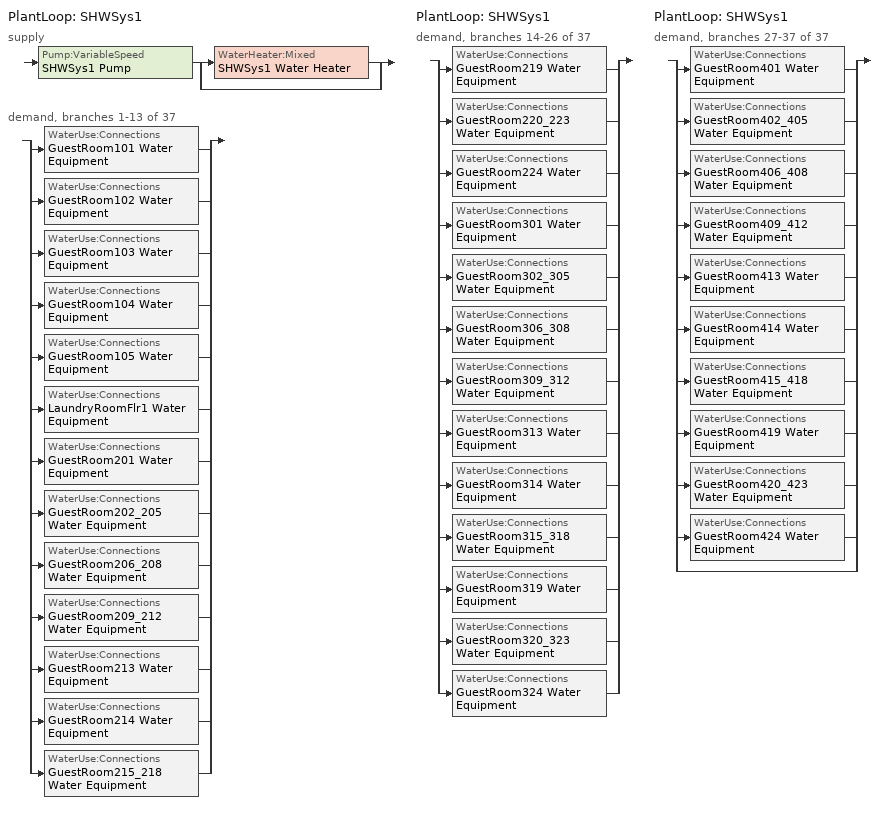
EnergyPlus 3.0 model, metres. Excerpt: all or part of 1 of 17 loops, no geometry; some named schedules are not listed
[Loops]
PlantLoop 'SHWSys1'
 supply: Pump:VariableSpeed 'SHWSys1 Pump' > split
  | WaterHeater:Mixed 'SHWSys1 Water Heater'
  | bypass
 demand, branches 1-13 of 37: split
  | WaterUse:Connections 'GuestRoom101 Water Equipment'
  | WaterUse:Connections 'GuestRoom102 Water Equipment'
  | WaterUse:Connections 'GuestRoom103 Water Equipment'
  | WaterUse:Connections 'GuestRoom104 Water Equipment'
  | WaterUse:Connections 'GuestRoom105 Water Equipment'
  | WaterUse:Connections 'LaundryRoomFlr1 Water Equipment'
  | WaterUse:Connections 'GuestRoom201 Water Equipment'
  | WaterUse:Connections 'GuestRoom202_205 Water Equipment'
  | WaterUse:Connections 'GuestRoom206_208 Water Equipment'
  | WaterUse:Connections 'GuestRoom209_212 Water Equipment'
  | WaterUse:Connections 'GuestRoom213 Water Equipment'
  | WaterUse:Connections 'GuestRoom214 Water Equipment'
  | WaterUse:Connections 'GuestRoom215_218 Water Equipment'
PlantLoop 'SHWSys1'
 demand, branches 14-26 of 37: split
  | WaterUse:Connections 'GuestRoom219 Water Equipment'
  | WaterUse:Connections 'GuestRoom220_223 Water Equipment'
  | WaterUse:Connections 'GuestRoom224 Water Equipment'
  | WaterUse:Connections 'GuestRoom301 Water Equipment'
  | WaterUse:Connections 'GuestRoom302_305 Water Equipment'
  | WaterUse:Connections 'GuestRoom306_308 Water Equipment'
  | WaterUse:Connections 'GuestRoom309_312 Water Equipment'
  | WaterUse:Connections 'GuestRoom313 Water Equipment'
  | WaterUse:Connections 'GuestRoom314 Water Equipment'
  | WaterUse:Connections 'GuestRoom315_318 Water Equipment'
  | WaterUse:Connections 'GuestRoom319 Water Equipment'
  | WaterUse:Connections 'GuestRoom320_323 Water Equipment'
  | WaterUse:Connections 'GuestRoom324 Water Equipment'
PlantLoop 'SHWSys1'
 demand, branches 27-37 of 37: split
  | WaterUse:Connections 'GuestRoom401 Water Equipment'
  | WaterUse:Connections 'GuestRoom402_405 Water Equipment'
  | WaterUse:Connections 'GuestRoom406_408 Water Equipment'
  | WaterUse:Connections 'GuestRoom409_412 Water Equipment'
  | WaterUse:Connections 'GuestRoom413 Water Equipment'
  | WaterUse:Connections 'GuestRoom414 Water Equipment'
  | WaterUse:Connections 'GuestRoom415_418 Water Equipment'
  | WaterUse:Connections 'GuestRoom419 Water Equipment'
  | WaterUse:Connections 'GuestRoom420_423 Water Equipment'
  | WaterUse:Connections 'GuestRoom424 Water Equipment'
  | bypass
[WaterUse:Connections]
Name | Water Use Equipment 1
GuestRoom101 Water Equipment | GuestRoom101 Water Equipment
GuestRoom102 Water Equipment | GuestRoom102 Water Equipment
GuestRoom103 Water Equipment | GuestRoom103 Water Equipment
GuestRoom104 Water Equipment | GuestRoom104 Water Equipment
GuestRoom105 Water Equipment | GuestRoom105 Water Equipment
LaundryRoomFlr1 Water Equipment | LaundryRoomFlr1 Water Equipment
GuestRoom201 Water Equipment | GuestRoom201 Water Equipment
GuestRoom202_205 Water Equipment | GuestRoom202_205 Water Equipment
GuestRoom206_208 Water Equipment | GuestRoom206_208 Water Equipment
GuestRoom209_212 Water Equipment | GuestRoom209_212 Water Equipment
GuestRoom213 Water Equipment | GuestRoom213 Water Equipment
GuestRoom214 Water Equipment | GuestRoom214 Water Equipment
GuestRoom215_218 Water Equipment | GuestRoom215_218 Water Equipment
GuestRoom219 Water Equipment | GuestRoom219 Water Equipment
GuestRoom220_223 Water Equipment | GuestRoom220_223 Water Equipment
GuestRoom224 Water Equipment | GuestRoom224 Water Equipment
GuestRoom301 Water Equipment | GuestRoom301 Water Equipment
GuestRoom302_305 Water Equipment | GuestRoom302_305 Water Equipment
GuestRoom306_308 Water Equipment | GuestRoom306_308 Water Equipment
GuestRoom309_312 Water Equipment | GuestRoom309_312 Water Equipment
GuestRoom313 Water Equipment | GuestRoom313 Water Equipment
GuestRoom314 Water Equipment | GuestRoom314 Water Equipment
GuestRoom315_318 Water Equipment | GuestRoom315_318 Water Equipment
GuestRoom319 Water Equipment | GuestRoom319 Water Equipment
GuestRoom320_323 Water Equipment | GuestRoom320_323 Water Equipment
GuestRoom324 Water Equipment | GuestRoom324 Water Equipment
GuestRoom401 Water Equipment | GuestRoom401 Water Equipment
GuestRoom402_405 Water Equipment | GuestRoom402_405 Water Equipment
GuestRoom406_408 Water Equipment | GuestRoom406_408 Water Equipment
GuestRoom409_412 Water Equipment | GuestRoom409_412 Water Equipment
GuestRoom413 Water Equipment | GuestRoom413 Water Equipment
GuestRoom414 Water Equipment | GuestRoom414 Water Equipment
GuestRoom415_418 Water Equipment | GuestRoom415_418 Water Equipment
GuestRoom419 Water Equipment | GuestRoom419 Water Equipment
GuestRoom420_423 Water Equipment | GuestRoom420_423 Water Equipment
GuestRoom424 Water Equipment | GuestRoom424 Water Equipment
[WaterUse:Equipment]
Name | Peak Flow Rate {m3/s} | Flow Rate Fraction Schedule | Target Temperature Schedule | Hot Water Supply Temperature Schedule Name  {C} | Zone | Sensible Fraction Schedule | Latent Fraction Schedule
GuestRoom101 Water Equipment | 2.89E-6 | GUESTROOM_SWH_SCH | GuestRoom101 Water Equipment Temp Sched | GuestRoom101 Water Equipment Hot Supply Temp Sched | GuestRoom101 | GuestRoom101 Water Equipment Sensible fract sched | GuestRoom101 Water Equipment Latent fract sched
GuestRoom102 Water Equipment | 2.89E-6 | GUESTROOM_SWH_SCH | GuestRoom102 Water Equipment Temp Sched | GuestRoom102 Water Equipment Hot Supply Temp Sched | GuestRoom102 | GuestRoom102 Water Equipment Sensible fract sched | GuestRoom102 Water Equipment Latent fract sched
GuestRoom103 Water Equipment | 2.89E-6 | GUESTROOM_SWH_SCH | GuestRoom103 Water Equipment Temp Sched | GuestRoom103 Water Equipment Hot Supply Temp Sched | GuestRoom103 | GuestRoom103 Water Equipment Sensible fract sched | GuestRoom103 Water Equipment Latent fract sched
GuestRoom104 Water Equipment | 2.89E-6 | GUESTROOM_SWH_SCH | GuestRoom104 Water Equipment Temp Sched | GuestRoom104 Water Equipment Hot Supply Temp Sched | GuestRoom104 | GuestRoom104 Water Equipment Sensible fract sched | GuestRoom104 Water Equipment Latent fract sched
GuestRoom105 Water Equipment | 2.89E-6 | GUESTROOM_SWH_SCH | GuestRoom105 Water Equipment Temp Sched | GuestRoom105 Water Equipment Hot Supply Temp Sched | GuestRoom105 | GuestRoom105 Water Equipment Sensible fract sched | GuestRoom105 Water Equipment Latent fract sched
LaundryRoomFlr1 Water Equipment | 0.0001093 | LAUNDRYROOM_SWH_SCH | LaundryRoomFlr1 Water Equipment Temp Sched | LaundryRoomFlr1 Water Equipment Hot Supply Temp Sched | LaundryRoomFlr1 | LaundryRoomFlr1 Water Equipment Sensible fract sched | LaundryRoomFlr1 Water Equipment Latent fract sched
GuestRoom201 Water Equipment | 2.89E-6 | GUESTROOM_SWH_SCH | GuestRoom201 Water Equipment Temp Sched | GuestRoom201 Water Equipment Hot Supply Temp Sched | GuestRoom201 | GuestRoom201 Water Equipment Sensible fract sched | GuestRoom201 Water Equipment Latent fract sched
GuestRoom202_205 Water Equipment | 1.156E-5 | GUESTROOM_SWH_SCH | GuestRoom202_205 Water Equipment Temp Sched | GuestRoom202_205 Water Equipment Hot Supply Temp Sched | GuestRoom202_205 | GuestRoom202_205 Water Equipment Sensible fract sched | GuestRoom202_205 Water Equipment Latent fract sched
GuestRoom206_208 Water Equipment | 8.67E-6 | GUESTROOM_SWH_SCH | GuestRoom206_208 Water Equipment Temp Sched | GuestRoom206_208 Water Equipment Hot Supply Temp Sched | GuestRoom206_208 | GuestRoom206_208 Water Equipment Sensible fract sched | GuestRoom206_208 Water Equipment Latent fract sched
GuestRoom209_212 Water Equipment | 1.156E-5 | GUESTROOM_SWH_SCH | GuestRoom209_212 Water Equipment Temp Sched | GuestRoom209_212 Water Equipment Hot Supply Temp Sched | GuestRoom209_212 | GuestRoom209_212 Water Equipment Sensible fract sched | GuestRoom209_212 Water Equipment Latent fract sched
GuestRoom213 Water Equipment | 2.89E-6 | GUESTROOM_SWH_SCH | GuestRoom213 Water Equipment Temp Sched | GuestRoom213 Water Equipment Hot Supply Temp Sched | GuestRoom213 | GuestRoom213 Water Equipment Sensible fract sched | GuestRoom213 Water Equipment Latent fract sched
GuestRoom214 Water Equipment | 2.89E-6 | GUESTROOM_SWH_SCH | GuestRoom214 Water Equipment Temp Sched | GuestRoom214 Water Equipment Hot Supply Temp Sched | GuestRoom214 | GuestRoom214 Water Equipment Sensible fract sched | GuestRoom214 Water Equipment Latent fract sched
GuestRoom215_218 Water Equipment | 1.156E-5 | GUESTROOM_SWH_SCH | GuestRoom215_218 Water Equipment Temp Sched | GuestRoom215_218 Water Equipment Hot Supply Temp Sched | GuestRoom215_218 | GuestRoom215_218 Water Equipment Sensible fract sched | GuestRoom215_218 Water Equipment Latent fract sched
GuestRoom219 Water Equipment | 2.89E-6 | GUESTROOM_SWH_SCH | GuestRoom219 Water Equipment Temp Sched | GuestRoom219 Water Equipment Hot Supply Temp Sched | GuestRoom219 | GuestRoom219 Water Equipment Sensible fract sched | GuestRoom219 Water Equipment Latent fract sched
GuestRoom220_223 Water Equipment | 1.156E-5 | GUESTROOM_SWH_SCH | GuestRoom220_223 Water Equipment Temp Sched | GuestRoom220_223 Water Equipment Hot Supply Temp Sched | GuestRoom220_223 | GuestRoom220_223 Water Equipment Sensible fract sched | GuestRoom220_223 Water Equipment Latent fract sched
GuestRoom224 Water Equipment | 2.89E-6 | GUESTROOM_SWH_SCH | GuestRoom224 Water Equipment Temp Sched | GuestRoom224 Water Equipment Hot Supply Temp Sched | GuestRoom224 | GuestRoom224 Water Equipment Sensible fract sched | GuestRoom224 Water Equipment Latent fract sched
GuestRoom301 Water Equipment | 2.89E-6 | GUESTROOM_SWH_SCH | GuestRoom301 Water Equipment Temp Sched | GuestRoom301 Water Equipment Hot Supply Temp Sched | GuestRoom301 | GuestRoom301 Water Equipment Sensible fract sched | GuestRoom301 Water Equipment Latent fract sched
GuestRoom302_305 Water Equipment | 1.156E-5 | GUESTROOM_SWH_SCH | GuestRoom302_305 Water Equipment Temp Sched | GuestRoom302_305 Water Equipment Hot Supply Temp Sched | GuestRoom302_305 | GuestRoom302_305 Water Equipment Sensible fract sched | GuestRoom302_305 Water Equipment Latent fract sched
GuestRoom306_308 Water Equipment | 8.67E-6 | GUESTROOM_SWH_SCH | GuestRoom306_308 Water Equipment Temp Sched | GuestRoom306_308 Water Equipment Hot Supply Temp Sched | GuestRoom306_308 | GuestRoom306_308 Water Equipment Sensible fract sched | GuestRoom306_308 Water Equipment Latent fract sched
GuestRoom309_312 Water Equipment | 1.156E-5 | GUESTROOM_SWH_SCH | GuestRoom309_312 Water Equipment Temp Sched | GuestRoom309_312 Water Equipment Hot Supply Temp Sched | GuestRoom309_312 | GuestRoom309_312 Water Equipment Sensible fract sched | GuestRoom309_312 Water Equipment Latent fract sched
GuestRoom313 Water Equipment | 2.89E-6 | GUESTROOM_SWH_SCH | GuestRoom313 Water Equipment Temp Sched | GuestRoom313 Water Equipment Hot Supply Temp Sched | GuestRoom313 | GuestRoom313 Water Equipment Sensible fract sched | GuestRoom313 Water Equipment Latent fract sched
GuestRoom314 Water Equipment | 2.89E-6 | GUESTROOM_SWH_SCH | GuestRoom314 Water Equipment Temp Sched | GuestRoom314 Water Equipment Hot Supply Temp Sched | GuestRoom314 | GuestRoom314 Water Equipment Sensible fract sched | GuestRoom314 Water Equipment Latent fract sched
GuestRoom315_318 Water Equipment | 1.156E-5 | GUESTROOM_SWH_SCH | GuestRoom315_318 Water Equipment Temp Sched | GuestRoom315_318 Water Equipment Hot Supply Temp Sched | GuestRoom315_318 | GuestRoom315_318 Water Equipment Sensible fract sched | GuestRoom315_318 Water Equipment Latent fract sched
GuestRoom319 Water Equipment | 2.89E-6 | GUESTROOM_SWH_SCH | GuestRoom319 Water Equipment Temp Sched | GuestRoom319 Water Equipment Hot Supply Temp Sched | GuestRoom319 | GuestRoom319 Water Equipment Sensible fract sched | GuestRoom319 Water Equipment Latent fract sched
GuestRoom320_323 Water Equipment | 1.156E-5 | GUESTROOM_SWH_SCH | GuestRoom320_323 Water Equipment Temp Sched | GuestRoom320_323 Water Equipment Hot Supply Temp Sched | GuestRoom320_323 | GuestRoom320_323 Water Equipment Sensible fract sched | GuestRoom320_323 Water Equipment Latent fract sched
GuestRoom324 Water Equipment | 2.89E-6 | GUESTROOM_SWH_SCH | GuestRoom324 Water Equipment Temp Sched | GuestRoom324 Water Equipment Hot Supply Temp Sched | GuestRoom324 | GuestRoom324 Water Equipment Sensible fract sched | GuestRoom324 Water Equipment Latent fract sched
GuestRoom401 Water Equipment | 2.89E-6 | GUESTROOM_SWH_SCH | GuestRoom401 Water Equipment Temp Sched | GuestRoom401 Water Equipment Hot Supply Temp Sched | GuestRoom401 | GuestRoom401 Water Equipment Sensible fract sched | GuestRoom401 Water Equipment Latent fract sched
GuestRoom402_405 Water Equipment | 1.156E-5 | GUESTROOM_SWH_SCH | GuestRoom402_405 Water Equipment Temp Sched | GuestRoom402_405 Water Equipment Hot Supply Temp Sched | GuestRoom402_405 | GuestRoom402_405 Water Equipment Sensible fract sched | GuestRoom402_405 Water Equipment Latent fract sched
GuestRoom406_408 Water Equipment | 8.67E-6 | GUESTROOM_SWH_SCH | GuestRoom406_408 Water Equipment Temp Sched | GuestRoom406_408 Water Equipment Hot Supply Temp Sched | GuestRoom406_408 | GuestRoom406_408 Water Equipment Sensible fract sched | GuestRoom406_408 Water Equipment Latent fract sched
GuestRoom409_412 Water Equipment | 1.156E-5 | GUESTROOM_SWH_SCH | GuestRoom409_412 Water Equipment Temp Sched | GuestRoom409_412 Water Equipment Hot Supply Temp Sched | GuestRoom409_412 | GuestRoom409_412 Water Equipment Sensible fract sched | GuestRoom409_412 Water Equipment Latent fract sched
GuestRoom413 Water Equipment | 2.89E-6 | GUESTROOM_SWH_SCH | GuestRoom413 Water Equipment Temp Sched | GuestRoom413 Water Equipment Hot Supply Temp Sched | GuestRoom413 | GuestRoom413 Water Equipment Sensible fract sched | GuestRoom413 Water Equipment Latent fract sched
GuestRoom414 Water Equipment | 2.89E-6 | GUESTROOM_SWH_SCH | GuestRoom414 Water Equipment Temp Sched | GuestRoom414 Water Equipment Hot Supply Temp Sched | GuestRoom414 | GuestRoom414 Water Equipment Sensible fract sched | GuestRoom414 Water Equipment Latent fract sched
GuestRoom415_418 Water Equipment | 1.156E-5 | GUESTROOM_SWH_SCH | GuestRoom415_418 Water Equipment Temp Sched | GuestRoom415_418 Water Equipment Hot Supply Temp Sched | GuestRoom415_418 | GuestRoom415_418 Water Equipment Sensible fract sched | GuestRoom415_418 Water Equipment Latent fract sched
GuestRoom419 Water Equipment | 2.89E-6 | GUESTROOM_SWH_SCH | GuestRoom419 Water Equipment Temp Sched | GuestRoom419 Water Equipment Hot Supply Temp Sched | GuestRoom419 | GuestRoom419 Water Equipment Sensible fract sched | GuestRoom419 Water Equipment Latent fract sched
GuestRoom420_423 Water Equipment | 1.156E-5 | GUESTROOM_SWH_SCH | GuestRoom420_423 Water Equipment Temp Sched | GuestRoom420_423 Water Equipment Hot Supply Temp Sched | GuestRoom420_423 | GuestRoom420_423 Water Equipment Sensible fract sched | GuestRoom420_423 Water Equipment Latent fract sched
GuestRoom424 Water Equipment | 2.89E-6 | GUESTROOM_SWH_SCH | GuestRoom424 Water Equipment Temp Sched | GuestRoom424 Water Equipment Hot Supply Temp Sched | GuestRoom424 | GuestRoom424 Water Equipment Sensible fract sched | GuestRoom424 Water Equipment Latent fract sched
[PlantLoop]
SHWSys1: Fluid Type {WATER}=Water; Loop Equipment Operation Scheme=SHWSys1 Loop Operation Scheme List; Maximum Loop Temperature {C}=60; Minimum Loop Temperature {C}=10; Maximum Loop Flow Rate {m3/s}=AUTOSIZE; Minimum Loop Flow Rate {m3/s}=0; Loop Volume {m3}=AUTOSIZE; Load Distribution Scheme {OPTIMAL | SEQUENTIAL}=Optimal
[Sizing:Plant]
SHWSys1: Loop Type {COOLING | HEATING}=Heating; Design Loop Exit Temperature {C}=60; Design Loop Temperature Difference {C}=5
[SetpointManager:Scheduled]
SHWSys1 Loop Setpoint Manager: Control Variable {TEMP}=Temperature; Schedule=SHWSys1-Loop-Temp-Schedule; Setpoint Node=SHWSys1 Supply Outlet Node
[PlantEquipmentOperationSchemes]
SHWSys1 Loop Operation Scheme List: Control Scheme 1 Object Type {*******}=PlantEquipmentOperation:HeatingLoad; Control Scheme 1=SHWSys1 Operation Scheme; Control Scheme 1 Schedule=PlantOnSched
[PlantEquipmentOperation:HeatingLoad]
SHWSys1 Operation Scheme: Load Range 1 Lower Limit {W}=0; Load Range 1 Upper Limit {W}=1000000000000000; Priority Control 1 Equipment List=SHWSys1 Equipment List
[PlantEquipmentList]
SHWSys1 Equipment List: SHWSys1 Water Heater
[Pump:VariableSpeed]
SHWSys1 Pump: Rated Flow Rate {m3/s}=AUTOSIZE; Rated Pump Head {Pa} [179352 Pa = 60 ft]=179352; Rated Power Consumption {W}=AUTOSIZE; Motor Efficiency=0.9; Fraction of Motor Inefficiencies to Fluid Stream=0; Coefficient 1 of the Part Load Performance Curve=0; Coefficient 2 of the Part Load Performance Curve=1; Coefficient 3 of the Part Load Performance Curve=0; Coefficient 4 of the Part Load Performance Curve=0; Minimum Flow Rate {m3/s}=0; Pump Control Type {Continuous | Intermittent}=Intermittent
[WaterHeater:Mixed]
SHWSys1 Water Heater: Tank Volume {m3}=2; Setpoint Temperature Schedule=SHWSys1 Water Heater Setpoint Temperature Schedule Name; Deadband Temperature Difference {deltaC}=2; Maximum Temperature Limit {C}=82.2222; Heater Control Type {Cycle | Modulate}=Cycle; Heater Maximum Capacity {W}=845000; Heater Fuel Type=NATURALGAS; Heater Thermal Efficiency=0.8; Off Cycle Parasitic Fuel Consumption Rate {W}=20; Off Cycle Parasitic Fuel Type=NATURALGAS; Off Cycle Parasitic Heat Fraction To Tank=0.8; On Cycle Parasitic Fuel Type=NATURALGAS; Ambient Temperature Indicator {Schedule | Zone | Outdoors}=SCHEDULE; Ambient Temperature Schedule=SHWSys1 Water Heater Ambient Temperature Schedule Name; Off Cycle Loss Coefficient to Ambient Temperature {W/K}=6; On Cycle Loss Coefficient to Ambient Temperature {W/K}=6; Use Side Effectiveness=1; Source Side Effectiveness=1; Use Side Design Flow Rate=AUTOSIZE; Source Side Design Flow Rate=AUTOSIZE; Indirect Water Heater Recovery Time=1.5
[SCHEDULE:COMPACT]
GuestRoom_SWH_Sch: Fraction, Through: 12/31, For: Weekdays, Until: 01:00, 0.2, Until: 04:00, 0.15, Until: 05:00, 0.2, Until: 06:00, 0.35, Until: 07:00, 0.6, Until: 08:00, 0.8, Until: 09:00, 0.55, Until: 10:00, 0.4, Until: 11:00, 0.3, Until: 17:00, 0.2, Until: 18:00, 0.3, Until: 19:00, 0.55, Until: 21:00, 0.4, Until: 22:00, 0.6, Until: 23:00, 0.45, Until: 24:00, 0.25, For: AllOtherDays, Until: 01:00, 0.2, Until: 04:00, 0.15, Until: 05:00, 0.2, Until: 06:00, 0.25, Until: 07:00, 0.35, Until: 08:00, 0.6, Until: 09:00, 0.8, Until: 10:00, 0.55, Until: 11:00, 0.4, Until: 12:00, 0.3, Until: 17:00, 0.2, Until: 18:00, 0.25, Until: 19:00, 0.3, Until: 22:00, 0.4, Until: 23:00, 0.6, Until: 24:00, 0.35
LaundryRoom_SWH_Sch: Fraction, Through: 12/31, For: AllDays, Until: 08:00, 0, Until: 16:00, 1, Until: 24:00, 0
[Schedule:Compact]
GuestRoom101 Water Equipment Latent fract sched; GuestRoom102 Water Equipment Latent fract sched; GuestRoom103 Water Equipment Latent fract sched; GuestRoom104 Water Equipment Latent fract sched; GuestRoom105 Water Equipment Latent fract sched; LaundryRoomFlr1 Water Equipment Latent fract sched; GuestRoom201 Water Equipment Latent fract sched; GuestRoom202_205 Water Equipment Latent fract sched; GuestRoom206_208 Water Equipment Latent fract sched; GuestRoom209_212 Water Equipment Latent fract sched; GuestRoom213 Water Equipment Latent fract sched; GuestRoom214 Water Equipment Latent fract sched; GuestRoom215_218 Water Equipment Latent fract sched; GuestRoom219 Water Equipment Latent fract sched; GuestRoom220_223 Water Equipment Latent fract sched; GuestRoom224 Water Equipment Latent fract sched; GuestRoom301 Water Equipment Latent fract sched; GuestRoom302_305 Water Equipment Latent fract sched; GuestRoom306_308 Water Equipment Latent fract sched; GuestRoom309_312 Water Equipment Latent fract sched; GuestRoom313 Water Equipment Latent fract sched; GuestRoom314 Water Equipment Latent fract sched; GuestRoom315_318 Water Equipment Latent fract sched; GuestRoom319 Water Equipment Latent fract sched; GuestRoom320_323 Water Equipment Latent fract sched; GuestRoom324 Water Equipment Latent fract sched; GuestRoom401 Water Equipment Latent fract sched; GuestRoom402_405 Water Equipment Latent fract sched; GuestRoom406_408 Water Equipment Latent fract sched; GuestRoom409_412 Water Equipment Latent fract sched; GuestRoom413 Water Equipment Latent fract sched; GuestRoom414 Water Equipment Latent fract sched; GuestRoom415_418 Water Equipment Latent fract sched; GuestRoom419 Water Equipment Latent fract sched; GuestRoom420_423 Water Equipment Latent fract sched; GuestRoom424 Water Equipment Latent fract sched: Through: 12/31, For: AllDays, Until: 24:00, 0.05
GuestRoom101 Water Equipment Sensible fract sched; GuestRoom102 Water Equipment Sensible fract sched; GuestRoom103 Water Equipment Sensible fract sched; GuestRoom104 Water Equipment Sensible fract sched; GuestRoom105 Water Equipment Sensible fract sched; LaundryRoomFlr1 Water Equipment Sensible fract sched; GuestRoom201 Water Equipment Sensible fract sched; GuestRoom202_205 Water Equipment Sensible fract sched; GuestRoom206_208 Water Equipment Sensible fract sched; GuestRoom209_212 Water Equipment Sensible fract sched; GuestRoom213 Water Equipment Sensible fract sched; GuestRoom214 Water Equipment Sensible fract sched; GuestRoom215_218 Water Equipment Sensible fract sched; GuestRoom219 Water Equipment Sensible fract sched; GuestRoom220_223 Water Equipment Sensible fract sched; GuestRoom224 Water Equipment Sensible fract sched; GuestRoom301 Water Equipment Sensible fract sched; GuestRoom302_305 Water Equipment Sensible fract sched; GuestRoom306_308 Water Equipment Sensible fract sched; GuestRoom309_312 Water Equipment Sensible fract sched; GuestRoom313 Water Equipment Sensible fract sched; GuestRoom314 Water Equipment Sensible fract sched; GuestRoom315_318 Water Equipment Sensible fract sched; GuestRoom319 Water Equipment Sensible fract sched; GuestRoom320_323 Water Equipment Sensible fract sched; GuestRoom324 Water Equipment Sensible fract sched; GuestRoom401 Water Equipment Sensible fract sched; GuestRoom402_405 Water Equipment Sensible fract sched; GuestRoom406_408 Water Equipment Sensible fract sched; GuestRoom409_412 Water Equipment Sensible fract sched; GuestRoom413 Water Equipment Sensible fract sched; GuestRoom414 Water Equipment Sensible fract sched; GuestRoom415_418 Water Equipment Sensible fract sched; GuestRoom419 Water Equipment Sensible fract sched; GuestRoom420_423 Water Equipment Sensible fract sched; GuestRoom424 Water Equipment Sensible fract sched: Through: 12/31, For: AllDays, Until: 24:00, 0.2
GuestRoom101 Water Equipment Temp Sched; GuestRoom102 Water Equipment Temp Sched; GuestRoom103 Water Equipment Temp Sched; GuestRoom104 Water Equipment Temp Sched; GuestRoom105 Water Equipment Temp Sched; LaundryRoomFlr1 Water Equipment Temp Sched; GuestRoom201 Water Equipment Temp Sched; GuestRoom202_205 Water Equipment Temp Sched; GuestRoom206_208 Water Equipment Temp Sched; GuestRoom209_212 Water Equipment Temp Sched; GuestRoom213 Water Equipment Temp Sched; GuestRoom214 Water Equipment Temp Sched; GuestRoom215_218 Water Equipment Temp Sched; GuestRoom219 Water Equipment Temp Sched; GuestRoom220_223 Water Equipment Temp Sched; GuestRoom224 Water Equipment Temp Sched; GuestRoom301 Water Equipment Temp Sched; GuestRoom302_305 Water Equipment Temp Sched; GuestRoom306_308 Water Equipment Temp Sched; GuestRoom309_312 Water Equipment Temp Sched; GuestRoom313 Water Equipment Temp Sched; GuestRoom314 Water Equipment Temp Sched; GuestRoom315_318 Water Equipment Temp Sched; GuestRoom319 Water Equipment Temp Sched; GuestRoom320_323 Water Equipment Temp Sched; GuestRoom324 Water Equipment Temp Sched; GuestRoom401 Water Equipment Temp Sched; GuestRoom402_405 Water Equipment Temp Sched; GuestRoom406_408 Water Equipment Temp Sched; GuestRoom409_412 Water Equipment Temp Sched; GuestRoom413 Water Equipment Temp Sched; GuestRoom414 Water Equipment Temp Sched; GuestRoom415_418 Water Equipment Temp Sched; GuestRoom419 Water Equipment Temp Sched; GuestRoom420_423 Water Equipment Temp Sched; GuestRoom424 Water Equipment Temp Sched: Through: 12/31, For: AllDays, Until: 24:00, 43.3
GuestRoom101 Water Equipment Hot Supply Temp Sched; GuestRoom102 Water Equipment Hot Supply Temp Sched; GuestRoom103 Water Equipment Hot Supply Temp Sched; GuestRoom104 Water Equipment Hot Supply Temp Sched; GuestRoom105 Water Equipment Hot Supply Temp Sched; LaundryRoomFlr1 Water Equipment Hot Supply Temp Sched; GuestRoom201 Water Equipment Hot Supply Temp Sched; GuestRoom202_205 Water Equipment Hot Supply Temp Sched; GuestRoom206_208 Water Equipment Hot Supply Temp Sched; GuestRoom209_212 Water Equipment Hot Supply Temp Sched; GuestRoom213 Water Equipment Hot Supply Temp Sched; GuestRoom214 Water Equipment Hot Supply Temp Sched; GuestRoom215_218 Water Equipment Hot Supply Temp Sched; GuestRoom219 Water Equipment Hot Supply Temp Sched; GuestRoom220_223 Water Equipment Hot Supply Temp Sched; GuestRoom224 Water Equipment Hot Supply Temp Sched; GuestRoom301 Water Equipment Hot Supply Temp Sched; GuestRoom302_305 Water Equipment Hot Supply Temp Sched; GuestRoom306_308 Water Equipment Hot Supply Temp Sched; GuestRoom309_312 Water Equipment Hot Supply Temp Sched; GuestRoom313 Water Equipment Hot Supply Temp Sched; GuestRoom314 Water Equipment Hot Supply Temp Sched; GuestRoom315_318 Water Equipment Hot Supply Temp Sched; GuestRoom319 Water Equipment Hot Supply Temp Sched; GuestRoom320_323 Water Equipment Hot Supply Temp Sched; GuestRoom324 Water Equipment Hot Supply Temp Sched; GuestRoom401 Water Equipment Hot Supply Temp Sched; GuestRoom402_405 Water Equipment Hot Supply Temp Sched; GuestRoom406_408 Water Equipment Hot Supply Temp Sched; GuestRoom409_412 Water Equipment Hot Supply Temp Sched; GuestRoom413 Water Equipment Hot Supply Temp Sched; GuestRoom414 Water Equipment Hot Supply Temp Sched; GuestRoom415_418 Water Equipment Hot Supply Temp Sched; GuestRoom419 Water Equipment Hot Supply Temp Sched; GuestRoom420_423 Water Equipment Hot Supply Temp Sched; GuestRoom424 Water Equipment Hot Supply Temp Sched: Through: 12/31, For: AllDays, Until: 24:00, 55
SHWSys1-Loop-Temp-Schedule: Through: 12/31, For: AllDays, Until: 24:00, 60
